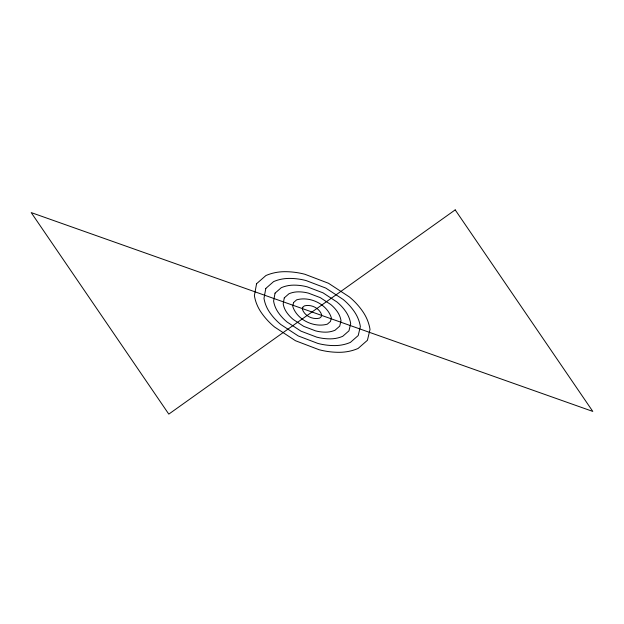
<?xml version="1.0" encoding="UTF-8"?>
<svg xmlns="http://www.w3.org/2000/svg" width="624" height="624" viewBox="0 0 624 624"><rect width="100%" height="100%" fill="white"/><g stroke="black" fill="none" stroke-linecap="round" stroke-linejoin="round"><path stroke-width="0.94" d="M256.565 283.725L254.389 295.597A45.7 41.558 12.5 0 0 261.121 312.328A71.581 65.083 12.5 0 0 274.576 327.023L295.48 340.727L319.098 349.729A71.581 65.083 12.5 0 0 339.518 352.31A45.7 41.558 12.5 0 0 358.075 348.473L367.435 340.275L370.024 329.433A48.532 44.125 12.5 0 0 362.879 311.672A71.581 65.083 12.5 0 0 349.424 296.977L328.52 283.273L304.902 274.271A71.581 65.083 12.5 0 0 284.482 271.69A45.7 41.558 12.5 0 0 265.925 275.527L256.565 283.725M265.801 288.436L263.991 298.334A38.087 34.632 12.5 0 0 269.599 312.273A59.647 54.233 12.5 0 0 280.816 324.519L298.233 335.938L317.912 343.442A59.647 54.233 12.5 0 0 334.932 345.587A38.087 34.632 12.5 0 0 350.392 342.397L358.199 335.564L360.36 326.531A40.443 36.769 12.5 0 0 354.401 311.727A59.647 54.233 12.5 0 0 343.184 299.481L325.767 288.062L306.088 280.558A59.647 54.233 12.5 0 0 289.068 278.413A38.087 34.632 12.5 0 0 273.608 281.603L265.801 288.436M275.044 293.155L273.593 301.064A30.467 27.706 12.5 0 0 278.078 312.218A47.72 43.391 12.5 0 0 287.048 322.015L300.986 331.157L316.735 337.147A47.72 43.391 12.5 0 0 330.346 338.871A30.467 27.706 12.5 0 0 342.716 336.313L348.956 330.845L350.688 323.622A32.354 29.414 12.5 0 0 345.922 311.782A47.72 43.391 12.5 0 0 336.952 301.985L323.014 292.843L307.265 286.853A47.72 43.391 12.5 0 0 293.654 285.129A30.467 27.706 12.5 0 0 281.284 287.687L275.044 293.155M284.279 297.866L283.195 303.802A22.854 20.779 12.5 0 0 286.556 312.164A35.786 32.542 12.5 0 0 293.288 319.511L303.74 326.368L315.549 330.86A35.786 32.542 12.5 0 0 325.759 332.155A22.854 20.779 12.5 0 0 335.033 330.236L339.721 326.134L341.016 320.72A24.266 22.058 12.5 0 0 337.444 311.836A35.786 32.542 12.5 0 0 330.712 304.489L320.26 297.632L308.451 293.14A35.786 32.542 12.5 0 0 298.241 291.845A22.854 20.779 12.5 0 0 288.967 293.764L284.279 297.866M293.522 302.578L292.796 306.532C297.141 319.94 314.02 327.959 327.358 324.16L330.478 321.422L331.344 317.811C327.124 304.208 310.112 296.01 296.642 299.84L293.522 302.578M302.757 307.289L302.398 309.27C304.567 315.97 313.006 319.979 319.675 318.076L321.243 316.711L321.672 314.909C319.558 308.1 311.056 304.005 304.325 305.924L302.757 307.289M455.2 209.882L168.8 414.118L31.2 212.581L592.8 411.419L455.2 209.882"/></g></svg>
